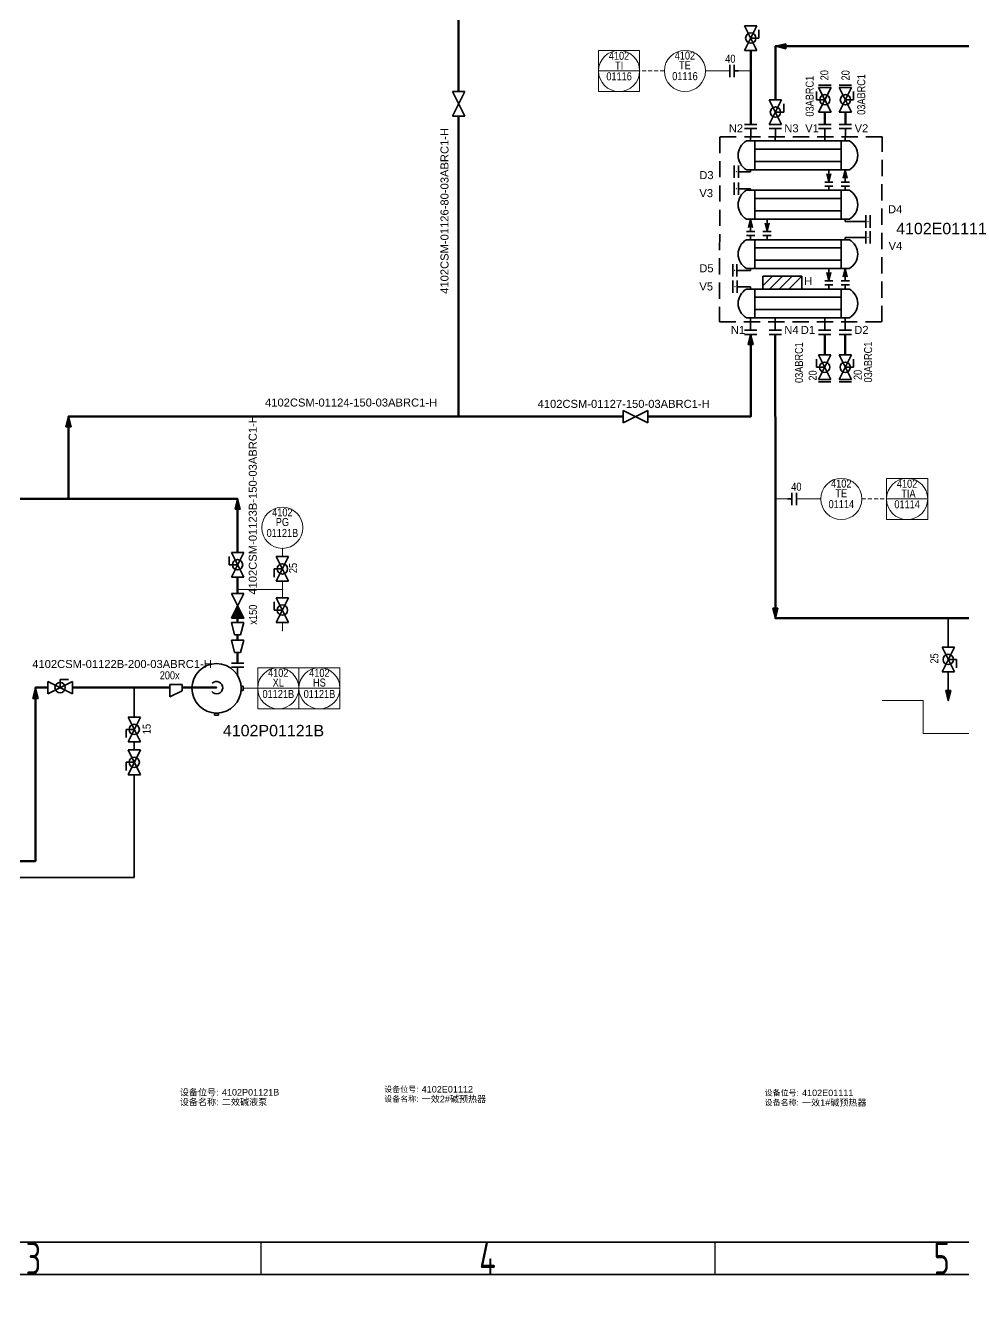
# Model space of a CAD drawing. Extents: x 757 to 8510, y -6585 to 527.
# Drawn here: x 3755.7 to 4045.1, y -882.7 to -486.3 of the extents above; entities that cross this region are included whole.
import ezdxf
from ezdxf.enums import TextEntityAlignment as Align

# ---------------------------------------------------------------- set-up
doc = ezdxf.new("R2010")
doc.units = 0
doc.header["$MEASUREMENT"] = 0
doc.linetypes.add('DASHED', pattern=[0.75, 0.5, -0.25])
doc.linetypes.add('ELECTRIC', pattern=[0.1875, 0.125, -0.0625])
doc.layers.get('0').update_dxf_attribs({"linetype": 'CONTINUOUS'})
for name, color, linetype in [('10', 7, 'CONTINUOUS'), ('11', 7, 'CONTINUOUS'), ('12', 7, 'CONTINUOUS'), ('ConsistencyChecks', 7, 'CONTINUOUS'), ('Default', 6, 'CONTINUOUS'), ('Notes', 7, 'CONTINUOUS'), ('PUB_TITLE', 1, 'CONTINUOUS'), ('云线-1A', 6, 'CONTINUOUS'), ('图框', 92, 'CONTINUOUS')]:
    doc.layers.add(name, color=color, linetype=linetype)
doc.styles.add('Arial', font='arial.ttf')
doc.styles.add('Arial Narrow', font='ARIALN.TTF')
doc.styles.add('CD-Title Block', font='gbenor.shx', dxfattribs={"width": 0.8, "bigfont": 'gbcbig.shx'})
doc.styles.add('txt.shx', font='arial.ttf')

# ---------------------------------------------------------------- blocks, each defined once
blk = doc.blocks.new('HORIZ CENTRIFUGAL PUMP', base_point=(96.52000000000001, 116.84))
at = {"color": 0, "linetype": 'ByBlock', "lineweight": -2}
blk.add_circle((96.52000000000001, 116.84), 7.619999999999999, dxfattribs=at)
blk = doc.blocks.new('INSTRUMENT CONNECTOR')
at = {"color": 0, "linetype": 'ByBlock', "lineweight": -2}
for p, q in [((0, 0.635), (0.635, 0.635)), ((0, -0.635), (0, 0.635)), ((0.635, 0.635), (0.635, -0.635)), ((0.635, -0.635), (0, -0.635))]:
    blk.add_line(p, q, dxfattribs=at)
blk = doc.blocks.new('CHENGDA-FLANGED NOZZLE CONNECT TO TT')
at = {"color": 0, "linetype": 'ByBlock', "lineweight": -2}
for p, q in [((0, 0), (2.54, 0)), ((2.54, 0), (2.54, 1.905)), ((2.54, 1.905), (2.54, -1.904999999999999)), ((3.81, 1.905), (3.81, -1.904999999999999))]:
    blk.add_line(p, q, dxfattribs=at)
blk = doc.blocks.new('FLANGED NOZZLE-INTERNAL')
at = {"color": 0, "linetype": 'ByBlock', "lineweight": -2}
blk.add_arc((0, 0), 1.905000000067194, 45.51041666666666, 321.6704638888889, dxfattribs=at)
blk = doc.blocks.new('DISCR FIELD MOUNTED PT')
at = {"color": 0, "linetype": 'ByBlock', "lineweight": -2}
blk.add_circle((0, 0), 6.3500000146973, dxfattribs=at)
blk = doc.blocks.new('CHENGDA-DCS FUNC ACCESS IN PRIME LOC FOR PUMP', base_point=(1.269999999999993, 1.269999999999993))
at = {"color": 0, "linetype": 'ByBlock', "lineweight": -2}
for p, q in [((-5.08, 7.619999999999999), (7.619999999999999, 7.62)), ((-5.08, -5.08), (-5.08, 7.619999999999999)), ((7.619999999999999, 7.62), (7.62, -5.079999999999999)), ((-5.079999999999999, 1.27), (7.62, 1.27)), ((7.62, -5.08), (-5.080000000000001, -5.08))]:
    blk.add_line(p, q, dxfattribs=at)
blk.add_circle((1.27, 1.27), 6.35, dxfattribs=at)
blk = doc.blocks.new('CHECK VALVE')
at = {"linetype": 'ByBlock', "lineweight": -2}
blk.add_hatch(color=0, dxfattribs=at).paths.add_polyline_path([(-3.81, 1.904999999999999), (-3.81, -1.905), (-1.77635683940025e-15, 2.220446049250313e-16)])
at = {"color": 0, "linetype": 'ByBlock', "lineweight": -2}
for p, q in [((3.81, 1.904999999999999), (-3.809999999999999, -1.904999999999997)), ((-3.81, 1.905), (3.81, -1.905)), ((-3.81, -1.905), (-3.81, 1.904999999999999)), ((3.81, -1.905), (3.81, 1.904999999999999))]:
    blk.add_line(p, q, dxfattribs=at)
blk.add_lwpolyline([(-3.81, 1.904999999999999), (-3.81, -1.905), (-1.77635683940025e-15, 2.220446049250313e-16)], close=True, dxfattribs=at)
blk = doc.blocks.new('CONCENTRIC')
at = {"color": 0, "linetype": 'ByBlock', "lineweight": -2}
for p, q in [((-1.905, -1.905), (-1.905, 1.904999999999999)), ((-1.905, 1.905), (1.905, 0.9529999999999998)), ((1.905, 0.953), (1.905, -0.9520000000000001)), ((1.905, -0.9520000000000001), (-1.905, -1.905))]:
    blk.add_line(p, q, dxfattribs=at)
blk = doc.blocks.new('FLANGE BLIND WITHOUT TAP', base_point=(0.3056040680141092, 0))
at = {"color": 0, "linetype": 'ByBlock', "lineweight": -2}
blk.add_line((0.635, -1.905), (0.635, 1.904999999999999), dxfattribs=at)
blk = doc.blocks.new('ECCENTRIC')
at = {"color": 0, "linetype": 'ByBlock', "lineweight": -2}
for p, q in [((1.905, 0.953), (-1.904999999999999, 0.953)), ((-1.905, 0.953), (-1.905, -2.856999999999999)), ((1.905, -0.953), (1.905, 0.953)), ((-1.905, -2.857), (1.905, -0.9529999999999998))]:
    blk.add_line(p, q, dxfattribs=at)
blk = doc.blocks.new('GLOBE VALVE')
at = {"color": 0, "linetype": 'ByBlock', "lineweight": -2}
for p, q in [((-3.81, -1.905), (3.810000000000002, 1.905000000000001)), ((3.81, -1.905), (-3.809999999999999, 1.905)), ((-3.81, 1.905), (-3.81, -1.904999999999999)), ((3.81, 1.905000000000001), (3.81, -1.904999999999999))]:
    blk.add_line(p, q, dxfattribs=at)
blk = doc.blocks.new('DISCR FIELD MOUNTED TT')
at = {"color": 0, "linetype": 'ByBlock', "lineweight": -2}
blk.add_circle((0, 0), 6.3500000146973, dxfattribs=at)
blk = doc.blocks.new('CHENGDA-DCS FUNC ACCESS IN PRIME LOC~1', base_point=(1.269999999999993, 1.269999999999993))
at = {"color": 0, "linetype": 'ByBlock', "lineweight": -2}
for p, q in [((-5.08, 7.619999999999999), (7.619999999999999, 7.62)), ((-5.08, -5.08), (-5.08, 7.619999999999999)), ((7.619999999999999, 7.62), (7.62, -5.079999999999999)), ((-5.079999999999999, 1.27), (7.62, 1.27)), ((7.62, -5.08), (-5.080000000000001, -5.08))]:
    blk.add_line(p, q, dxfattribs=at)
blk.add_circle((1.27, 1.27), 6.35, dxfattribs=at)
blk = doc.blocks.new('FLANGE TO AP AND TT')
at = {"color": 0, "linetype": 'ByBlock', "lineweight": -2}
for p, q in [((0, 0), (-1.27, 0)), ((0, -1.905), (0, 1.904999999999999)), ((1.372081384930607, -1.885545114691282), (1.372081384930607, 1.924454885308717))]:
    blk.add_line(p, q, dxfattribs=at)
blk = doc.blocks.new('BALL VALVE')
at = {"color": 0, "linetype": 'ByBlock', "lineweight": -2}
for p, q in [((-3.81, 1.905), (-3.81, -1.904999999999999)), ((3.81, -1.905), (-3.81, 1.905)), ((-3.809999999999999, -1.905), (3.809999999999999, 1.905)), ((0, 0), (2.710505431213761e-17, 2.54)), ((2.710505431213761e-17, 2.54), (2.54, 2.54)), ((3.81, 1.905), (3.81, -1.904999999999999))]:
    blk.add_line(p, q, dxfattribs=at)
blk.add_circle((0, 0), 1.5875, dxfattribs=at)
blk = doc.blocks.new('A1图框_H')
at = {"layer": '图框', "linetype": 'Continuous'}
for p, q in [((-410.4989999999998, 0), (-410.4989999999998, -10)), ((-270.3320000000003, 0), (-270.3320000000003, -10))]:
    blk.add_line(p, q, dxfattribs=at)
blk.add_lwpolyline([(-831, 584.0000000000001), (10, 584.0000000000001), (10, -10), (-831, -10)], close=True, dxfattribs=at)
at = {"layer": '图框', "linetype": 'Continuous', "const_width": 0.5}
blk.add_lwpolyline([(-806, 574.0000000000001), (0, 574.0000000000001), (0, 0), (-806, 0)], close=True, dxfattribs=at)
at = {"layer": '图框', "linetype": 'Continuous', "style": 'CD-Title Block', "width": 0.8}
for s, p in [('3', (-480.6660000000002, -5)), ('4', (-340.4989999999998, -5)), ('5', (-200.3320000000003, -5))]:
    blk.add_text(s, height=10, dxfattribs=at).set_placement(p, align=Align.MIDDLE)

msp = doc.modelspace()

# ---------------------------------------------------------------- hatches: boundary and pattern name
at = {"layer": '11', "linetype": 'ByBlock'}
for points in [[(3987.109999999996, -492.6199999999956), (3990.268527621972, -493.3998847162356), (3990.268527621972, -491.8197363273423)], [(3979.439999999997, -581.5195073523994), (3978.660115283758, -584.6780349743758), (3980.240263672651, -584.6780349743754)], [(3768.899448422419, -606.9199999999953), (3768.119563706179, -610.0785276219715), (3769.699712095072, -610.0785276219715)], [(3821.097133003951, -632.3199999999943), (3820.31724828771, -635.4785276219704), (3821.897396676603, -635.4785276219704)], [(3987.109999999996, -669.1499999999944), (3987.889884716236, -665.991472378018), (3986.309736327343, -665.9914723780184)], [(3758.729999999995, -690.7399999999884), (3757.950115283755, -693.8985276219646), (3759.530263672648, -693.8985276219646)], [(4040.449999999996, -694.5499999999952), (4041.229884716236, -691.391472378019), (4039.649736327344, -691.3914723780192)]]:
    msp.add_hatch(color=7, dxfattribs=at).paths.add_polyline_path(points)

# ---------------------------------------------------------------- linework, layer by layer
at = {"layer": '10', "color": 16, "linetype": 'DASHED', "lineweight": 35, "ltscale": 10, "true_color": 0x800000}
for p, q in [((3969.920303883115, -520.5600010629846), (3969.870303883115, -577.7099999999955)), ((4020.004259295719, -520.5600010629846), (3969.920303883115, -520.5600010629846)), ((4019.954259295719, -577.7099999999955), (4020.004259295719, -520.5600010629846)), ((3969.870303883115, -577.7099999999955), (4019.954259295719, -577.7099999999955))]:
    msp.add_line(p, q, dxfattribs=at)
at = {"layer": '10', "color": 16, "linetype": 'Continuous', "lineweight": 35, "true_color": 0x800000}
for p, q in [((3975.70578306403, -529.4285033634558), (3975.70578306403, -533.2385033634557)), ((3979.439683788919, -530.6748662949367), (3979.439683788919, -531.3335033634557)), ((3975.699612947256, -538.5181158264747), (3975.699612947252, -534.7081158264748)), ((3979.439683788919, -531.3335033634557), (3975.70578306403, -531.3335033634557)), ((3979.425280160891, -536.6131158264707), (3975.699612947254, -536.6131158264748)), ((3979.425280160891, -537.0023898179338), (3979.425280160891, -536.6131158264707)), ((4008.675464422419, -545.9571539467645), (4008.675464422419, -546.6974454402418)), ((4008.675464422419, -546.6974454402418), (4015.022604499038, -546.6974454402384)), ((4015.022604499038, -544.7924454402385), (4015.02260449904, -548.6024454402386)), ((4015.009522170447, -553.5123772994739), (4015.009522170446, -549.7023772994739)), ((4008.650391740834, -551.6073772994746), (4015.009522170447, -551.6073772994739)), ((4008.650391740834, -552.3092401489898), (4008.650391740834, -551.6073772994746)), ((3975.198576335399, -559.9068597437381), (3975.198576335401, -563.7168597437383)), ((3979.45052094752, -561.8118597437369), (3975.198576335399, -561.8118597437383)), ((3979.45052094752, -561.2189377520804), (3979.45052094752, -561.8118597437369)), ((3975.27222069925, -568.7382515922768), (3975.272220699248, -564.9282515922769)), ((3979.442562272716, -566.8332515922739), (3975.27222069925, -566.8332515922768)), ((3979.442562272716, -567.5562182664542), (3979.442562272716, -566.8332515922739))]:
    msp.add_line(p, q, dxfattribs=at)
at = {"layer": '10', "color": 7, "linetype": 'Continuous', "lineweight": 35}
for p, q in [((3983.249999999995, -566.5476505082115), (3986.240624061546, -563.5499999999965)), ((3983.249999999995, -563.5499999999965), (3983.249999999995, -567.5499999999965)), ((3995.249999999995, -563.5499999999965), (3983.249999999995, -563.5499999999965)), ((3985.249999999995, -567.5499999999965), (3989.240624061546, -563.5499999999965)), ((3988.249999999995, -567.5499999999965), (3992.244997155009, -563.5499999999965)), ((3991.249897918761, -567.5499999999965), (3995.249999999995, -563.5499999999965)), ((3995.249999999997, -567.5499999999965), (3995.249999999995, -563.5499999999965)), ((3983.249999999995, -567.5499999999965), (3995.249999999997, -567.5499999999965))]:
    msp.add_line(p, q, dxfattribs=at)
at = {"layer": '11', "color": 7, "linetype": 'Continuous', "lineweight": 35}
for p, q in [((3990.268527621972, -491.8197363273423), (3987.109999999996, -492.6199999999956)), ((3987.109999999996, -492.6199999999956), (3990.268527621972, -493.3998847162356)), ((3990.268527621972, -493.3998847162356), (3990.268527621972, -491.8197363273423)), ((3979.439999999997, -581.5195073523994), (3978.660115283758, -584.6780349743758)), ((3980.240263672651, -584.6780349743756), (3979.439999999997, -581.5195073523994)), ((3978.660115283758, -584.6780349743758), (3980.240263672651, -584.6780349743754)), ((3768.899448422419, -606.9199999999953), (3768.119563706179, -610.0785276219715)), ((3768.119563706179, -610.0785276219715), (3769.699712095072, -610.0785276219715)), ((3769.699712095072, -610.0785276219715), (3768.899448422419, -606.9199999999953)), ((3821.097133003951, -632.3199999999943), (3820.31724828771, -635.4785276219704)), ((3821.897396676603, -635.4785276219704), (3821.09713300395, -632.3199999999943)), ((3820.31724828771, -635.4785276219704), (3821.897396676603, -635.4785276219704)), ((3986.309736327343, -665.9914723780184), (3987.109999999996, -669.1499999999942)), ((3987.889884716236, -665.991472378018), (3986.309736327343, -665.9914723780184)), ((3987.109999999996, -669.1499999999944), (3987.889884716236, -665.991472378018)), ((3758.729999999995, -690.7399999999884), (3757.950115283755, -693.8985276219646)), ((3759.530263672648, -693.8985276219646), (3758.729999999995, -690.7399999999884)), ((4039.649736327344, -691.3914723780192), (4040.449999999996, -694.5499999999952)), ((4041.229884716236, -691.391472378019), (4039.649736327344, -691.3914723780192)), ((4040.449999999996, -694.5499999999952), (4041.229884716236, -691.391472378019)), ((3757.950115283755, -693.8985276219646), (3759.530263672648, -693.8985276219646))]:
    msp.add_line(p, q, dxfattribs=at)
at = {"layer": '11', "color": 56, "linetype": 'Continuous', "lineweight": 35, "true_color": 0x808000}
for p, q in [((3789.209999999998, -717.4099999999967), (3789.209999999997, -749.1599999999967)), ((3789.209999999997, -749.1599999999953), (3701.469999999995, -749.1599999999953))]:
    msp.add_line(p, q, dxfattribs=at)
at = {"layer": '11', "color": 56, "linetype": 'Continuous', "lineweight": 70, "true_color": 0x808000}
for points in [[(3889.319999999997, -506.5899999999949), (3889.319999999997, -459.5995036400427)], [(3979.489999999995, -500.2399999999952), (3979.489999999995, -493.8899999999953)], [(4111.569999999995, -492.6199999999953), (3987.109999999996, -492.6199999999953), (3987.109999999994, -509.130493710582)], [(3979.489999999995, -516.7504926475915), (3979.489999999995, -500.2399999999952)], [(3889.319999999996, -606.9199999999953), (3889.319999999997, -514.209999999995)], [(4002.349999999995, -516.7504937105818), (4002.349999999997, -512.9399999999953)], [(4008.699999999995, -516.7504937105818), (4008.699999999995, -512.9399999999953)], [(3947.739999999995, -606.919999999996), (3979.489999999997, -606.919999999996), (3979.489999999998, -581.5199999999954)], [(3987.059999999997, -581.519507352398), (3987.109999999996, -632.3199999999954)], [(4002.299999999997, -581.519507352398), (4002.299999999994, -587.8700038923637)], [(4008.649999999997, -581.519507352398), (4008.649999999994, -587.8700038923637)], [(3768.889999999996, -632.3199999999943), (3768.889999999996, -626.6074650481364), (3768.899448422419, -626.6074650481364), (3768.899448422419, -606.9199999999953), (3889.319999999996, -606.9199999999951)], [(3889.319999999996, -606.9199999999951), (3940.119999999995, -606.919999999996)], [(3753.649999999996, -632.3199999999924), (3768.889999999996, -632.3199999999943)], [(3821.097133003951, -648.8299999999952), (3821.097133003951, -632.3199999999943), (3768.889999999996, -632.3199999999943)], [(3987.109999999996, -632.3199999999954), (3987.109999999996, -669.1499999999953), (4040.449999999995, -669.1499999999953)], [(3821.097133003953, -660.2599999999952), (3821.097133003951, -656.4499999999953)], [(3821.097133003955, -661.5299999999943), (3821.097133003953, -660.2599999999952)], [(3821.097133003952, -670.4316830660516), (3821.097133003955, -669.1500076263387)], [(4040.449999999995, -669.1499999999953), (4121.729999999996, -669.1499999999953)], [(3821.097133003952, -675.9197883383722), (3821.097133003953, -674.2416830660516)], [(3821.097133003953, -682.9505121909388), (3821.097133003953, -679.7297883383724)], [(3652.049999999995, -744.0799999999872), (3758.729999999995, -744.0799999999872), (3758.729999999995, -690.5530000462713), (3762.524027058122, -690.5530000462713)], [(3770.144027058122, -690.5530000462713), (3789.194027058123, -690.5530000462793)], [(3789.194027058123, -690.5530000462793), (3800.15377796391, -690.5530000462854)], [(3803.96377796391, -690.5530000462854), (3814.609999999995, -690.5530000462854)]]:
    msp.add_lwpolyline(points, dxfattribs=at)
at = {"layer": '11', "color": 7, "linetype": 'Continuous', "lineweight": 0}
for points in [[(3987.109999999996, -492.6199999999956), (3990.268527621972, -493.3998847162356), (3990.268527621972, -491.8197363273423)], [(3979.439999999997, -581.5195073523994), (3978.660115283758, -584.6780349743758), (3980.240263672651, -584.6780349743754)], [(3768.899448422419, -606.9199999999953), (3768.119563706179, -610.0785276219715), (3769.699712095072, -610.0785276219715)], [(3821.097133003951, -632.3199999999943), (3820.31724828771, -635.4785276219704), (3821.897396676603, -635.4785276219704)], [(3987.109999999996, -669.1499999999944), (3987.889884716236, -665.991472378018), (3986.309736327343, -665.9914723780184)], [(3758.729999999995, -690.7399999999884), (3757.950115283755, -693.8985276219646), (3759.530263672648, -693.8985276219646)], [(4040.449999999996, -694.5499999999952), (4041.229884716236, -691.391472378019), (4039.649736327344, -691.3914723780192)]]:
    msp.add_lwpolyline(points, close=True, dxfattribs=at)
at = {"layer": '11', "color": 56, "linetype": 'Continuous', "lineweight": 35, "true_color": 0x808000}
for points in [[(4040.449999999995, -669.1499999999953), (4040.449999999993, -678.0399999999995)], [(4040.449999999996, -685.6599999999994), (4040.449999999995, -694.5499999999954)], [(3789.194027058123, -690.5530000462793), (3789.194027058123, -695.0890349750052), (3789.209999999995, -695.0890349750052), (3789.209999999995, -699.630000000001)], [(3789.209999999998, -707.2499999999995), (3789.209999999997, -709.7899999999954)]]:
    msp.add_lwpolyline(points, dxfattribs=at)
at = {"layer": '11', "color": 7, "linetype": 'Continuous', "lineweight": 35}
for p in [(3979.489999999995, -500.2399999999952), (3889.319999999996, -606.9199999999953), (3987.109999999996, -632.3199999999954), (3821.097133003953, -660.2599999999952), (4040.449999999995, -669.1499999999953), (3789.194027058123, -690.5530000462793)]:
    msp.add_point(p, dxfattribs=at)
at = {"layer": '12', "color": 96, "linetype": 'ELECTRIC', "lineweight": 18, "ltscale": 10, "true_color": 0x008000}
for points in [[(3952.819996116034, -500.2399999999952), (3945.199999999995, -500.239999999995)], [(4013.77999994667, -632.3195352842181), (4021.399999999994, -632.3199999999952)]]:
    msp.add_lwpolyline(points, dxfattribs=at)
at = {"layer": '12', "color": 96, "linetype": 'Continuous', "lineweight": 18, "true_color": 0x008000}
for points in [[(3973.082763089558, -500.2397868615521), (3965.519999946673, -500.2395352842177)], [(3979.489999999995, -500.2399999999952), (3975.680000004917, -500.239873259331)], [(3987.109999999996, -632.3199999999954), (3990.919999999993, -632.3199999999954)], [(3993.517236916789, -632.3199999999954), (4001.079996116031, -632.3199999999954)], [(3834.929999999995, -650.0999999999972), (3834.929999999991, -647.5599999999959)], [(3834.929999999998, -657.7199999999987), (3834.929999999997, -660.2599999999952)], [(3834.929999999997, -660.2599999999952), (3821.097133003953, -660.2599999999952)], [(3834.929999999997, -660.2599999999952), (3834.929999999996, -662.7999999999954)], [(3834.929999999996, -670.4199999999955), (3834.929999999996, -672.9599999999953)]]:
    msp.add_lwpolyline(points, dxfattribs=at)
at = {"layer": '12', "color": 96, "linetype": 'ELECTRIC', "lineweight": 18, "true_color": 0x008000}
msp.add_lwpolyline([(3822.864999999995, -690.7577070485095), (3824.468737880286, -690.7577070485095), (3824.468737880286, -690.7397697811773), (3827.309999999996, -690.7397697811773)], dxfattribs=at)
at = {"layer": '12', "color": 7, "linetype": 'Continuous', "lineweight": 35}
msp.add_point((3834.929999999997, -660.2599999999952), dxfattribs=at)
at = {"layer": 'ConsistencyChecks', "color": 7, "linetype": 'Continuous', "lineweight": 9}
for p in [(3979.489999999995, -493.8899999999953), (3945.199999999995, -500.239999999995), (3952.819996116034, -500.2399999999952), (3965.519999946673, -500.2395352842177), (3973.082763089558, -500.2397868615521), (3975.680000004917, -500.239873259331), (3979.489999999995, -500.2399999999952), (3979.489999999995, -500.2399999999952), (3979.489999999995, -500.2399999999952), (3889.319999999997, -506.5899999999949), (4002.349999999994, -505.3199999999954), (4002.349999999994, -505.3199999999954), (4008.699999999996, -505.3199999999954), (4008.699999999996, -505.3199999999954), (3987.109999999994, -509.130493710582), (3889.319999999997, -514.209999999995), (4002.349999999997, -512.9399999999953), (4008.699999999995, -512.9399999999953), (3979.489999999995, -516.7504937105818), (3987.109999999995, -516.7504937105818), (3987.109999999993, -516.7504937105818), (4002.349999999995, -516.7504937105818), (4008.699999999995, -516.7504937105818), (3979.489999999995, -520.5600010629846), (3987.109999999996, -520.5600010629846), (4002.349999999996, -520.5600010629846), (4008.699999999995, -520.5600010629846), (3979.439683788919, -530.6748662949367), (3975.07078306403, -531.3335033634557), (3975.07078306403, -531.3335033634557), (3975.064612947254, -536.6131158264755), (3975.064612947254, -536.6131158264757), (3979.425280160891, -537.0023898179338), (4008.675464422419, -545.9571539467645), (4015.657604499038, -546.6974454402382), (4015.657604499038, -546.6974454402382), (4008.650391740834, -552.3092401489898), (4015.644522170446, -551.6073772994739), (4015.644522170446, -551.6073772994737), (3974.5635763354, -561.8118597437383), (3974.5635763354, -561.8118597437383), (3979.45052094752, -561.2189377520804), (3974.63722069925, -566.8332515922771), (3974.63722069925, -566.8332515922771), (3979.442562272716, -567.5562182664542), (3979.439999999996, -577.7099999999955), (3987.059999999996, -577.7099999999955), (4002.299999999996, -577.7099999999955), (4008.649999999996, -577.7099999999955), (3979.439999999997, -581.519507352398), (3987.059999999997, -581.519507352398), (4002.299999999997, -581.519507352398), (4008.649999999997, -581.519507352398), (4002.299999999994, -587.8700038923637), (4008.649999999994, -587.8700038923637), (4002.299999999998, -595.4900038923636), (4002.299999999997, -595.490003892362), (4008.649999999998, -595.4900038923636), (4008.649999999999, -595.4900038923631), (3889.319999999996, -606.9199999999953), (3889.319999999996, -606.9199999999953), (3889.319999999996, -606.9199999999953), (3906.464999999995, -606.9199999999964), (3910.274999999994, -606.9199999999964), (3940.119999999995, -606.919999999996), (3947.739999999995, -606.919999999996), (3987.109999999996, -632.3199999999954), (3987.109999999996, -632.3199999999954), (3987.109999999996, -632.3199999999954), (3990.919999999993, -632.3199999999954), (3993.517236916789, -632.3199999999954), (4001.079996116031, -632.3199999999954), (4013.77999994667, -632.3195352842181), (4021.399999999994, -632.3199999999952), (3821.09713300395, -648.8299999999954), (3834.929999999991, -647.5599999999959), (3834.929999999995, -650.0999999999972), (3821.097133003951, -656.4499999999953), (3834.929999999998, -657.7199999999973), (3821.097133003953, -660.2599999999952), (3821.097133003953, -660.2599999999952), (3821.097133003953, -660.2599999999952), (3821.097133003955, -661.5299999999943), (3834.929999999997, -660.2599999999952), (3834.929999999997, -660.2599999999952), (3834.929999999997, -660.2599999999952), (3834.929999999996, -662.7999999999954), (3821.097133003955, -669.1500076263387), (4040.449999999995, -669.1499999999953), (4040.449999999995, -669.1499999999953), (4040.449999999995, -669.1499999999953), (3821.097133003952, -670.4316830660516), (3834.929999999996, -670.4199999999955), (3821.097133003953, -674.2416830660516), (3821.097133003952, -675.9197883383722), (3821.097133003953, -679.7297883383724), (4040.449999999993, -678.0399999999995), (3821.097133003953, -682.9505121909388), (4040.449999999996, -685.6599999999994), (3821.097133003954, -686.7600195433415), (3762.524027058122, -690.5530000462713), (3770.144027058122, -690.5530000462713), (3789.194027058123, -690.5530000462793), (3789.194027058123, -690.5530000462793), (3789.194027058123, -690.5530000462793), (3800.15377796391, -690.5530000462854), (3803.96377796391, -690.5530000462854), (3814.609999999995, -690.5530000462854), (3822.229999999995, -690.7577070485095), (3822.864999999995, -690.7577070485095), (3827.309999999996, -690.7397697811773), (3840.009999999995, -690.7397697811773), (3840.009999999996, -690.7397697811773), (3789.209999999995, -699.6299999999994), (3814.609999999996, -698.3777070485085), (3814.609999999997, -699.0127070485082), (3789.209999999998, -707.2499999999995), (3789.209999999997, -709.7899999999954), (3789.21, -717.4099999999953)]:
    msp.add_point(p, dxfattribs=at)
at = {"layer": 'ConsistencyChecks', "color": 5, "linetype": 'Continuous', "lineweight": 9}
for p in [(3834.929999999996, -672.9599999999953), (3814.609999999995, -690.5530000462854), (4040.449999999995, -694.5499999999954)]:
    msp.add_point(p, dxfattribs=at)
at = {"layer": 'Default', "color": 7, "linetype": 'Continuous', "lineweight": 35}
for p, q in [((4008.014999999995, -533.3087602440444), (4008.649999999995, -530.7687602440444)), ((4008.649999999995, -531.4037602440444), (4008.649999999995, -530.7687602440444)), ((4008.649999999995, -530.7687602440444), (4009.284999999995, -533.3087602440444)), ((4002.934999999994, -531.9412397559458), (4003.569999999995, -532.5762397559456)), ((4003.569999999995, -534.4812397559458), (4002.934999999994, -531.9412397559458)), ((4003.569999999995, -533.8462397559456), (4003.146666666661, -532.1529064226124)), ((4003.569999999995, -533.2112397559458), (4003.358333333327, -532.364573089279)), ((4003.569999999995, -532.5762397559456), (4004.204999999994, -531.9412397559456)), ((4004.204999999995, -531.9412397559458), (4003.569999999995, -534.4812397559458)), ((4003.993333333327, -532.1529064226124), (4003.569999999995, -533.8462397559456)), ((4003.781666666661, -532.364573089279), (4003.569999999995, -533.2112397559458)), ((4003.569999999995, -532.5762397559456), (4003.569999999995, -533.2112397559456)), ((4003.569999999995, -533.2112397559458), (4003.569999999995, -533.8462397559458)), ((4003.569999999995, -533.8462397559456), (4003.569999999995, -534.4812397559458)), ((4008.649999999995, -532.6737602440444), (4008.014999999995, -533.3087602440444)), ((4008.226666666662, -533.0970935773778), (4008.649999999995, -531.4037602440444)), ((4008.438333333329, -532.885426910711), (4008.649999999995, -532.0387602440444)), ((4008.649999999995, -532.0387602440444), (4008.649999999995, -531.4037602440444)), ((4008.649999999995, -531.4037602440444), (4009.073333333329, -533.0970935773778)), ((4008.649999999995, -532.6737602440444), (4008.649999999995, -532.0387602440444)), ((4008.649999999995, -532.0387602440444), (4008.861666666663, -532.885426910711)), ((4009.284999999995, -533.3087602440444), (4008.649999999995, -532.6737602440444)), ((3978.804999999995, -548.5487602440428), (3979.439999999995, -546.0087602440428)), ((3979.016666666661, -548.3370935773762), (3979.439999999994, -546.6437602440428)), ((3979.439999999995, -546.6437602440428), (3979.439999999995, -546.0087602440428)), ((3979.439999999995, -546.0087602440428), (3980.074999999994, -548.5487602440428)), ((3979.439999999995, -547.2787602440428), (3979.439999999995, -546.6437602440428)), ((3979.439999999995, -546.6437602440428), (3979.863333333328, -548.3370935773762)), ((3979.439999999995, -547.9137602440428), (3978.804999999995, -548.5487602440428)), ((3979.228333333328, -548.1254269107094), (3979.439999999995, -547.2787602440428)), ((3979.439999999995, -547.9137602440428), (3979.439999999995, -547.2787602440428)), ((3979.439999999995, -547.2787602440428), (3979.651666666662, -548.1254269107094)), ((3980.074999999994, -548.5487602440428), (3979.439999999995, -547.9137602440428)), ((3983.884999999993, -547.1812397559461), (3984.519999999994, -547.8162397559461)), ((3984.519999999994, -549.721239755946), (3983.884999999993, -547.1812397559461)), ((3984.519999999994, -549.086239755946), (3984.096666666661, -547.3929064226127)), ((3984.519999999994, -548.4512397559461), (3984.308333333327, -547.6045730892795)), ((3984.519999999994, -547.8162397559461), (3985.154999999994, -547.1812397559461)), ((3985.154999999994, -547.1812397559461), (3984.519999999994, -549.721239755946)), ((3984.943333333328, -547.3929064226127), (3984.519999999994, -549.086239755946)), ((3984.731666666662, -547.6045730892795), (3984.519999999994, -548.4512397559461)), ((3984.519999999994, -547.8162397559461), (3984.519999999994, -548.4512397559461)), ((3984.519999999994, -548.4512397559461), (3984.519999999994, -549.086239755946)), ((3984.519999999994, -549.086239755946), (3984.519999999994, -549.721239755946)), ((4002.934999999994, -562.4212397559447), (4003.569999999995, -563.0562397559447)), ((4003.569999999995, -564.9612397559447), (4002.934999999994, -562.4212397559447)), ((4003.569999999995, -564.3262397559447), (4003.146666666661, -562.6329064226113)), ((4003.569999999995, -563.6912397559447), (4003.358333333327, -562.8445730892781)), ((4003.569999999995, -563.0562397559447), (4004.204999999994, -562.4212397559447)), ((4004.204999999995, -562.4212397559447), (4003.569999999995, -564.9612397559447)), ((4003.993333333327, -562.6329064226113), (4003.569999999995, -564.3262397559447)), ((4003.781666666661, -562.8445730892781), (4003.569999999995, -563.6912397559447)), ((4008.014999999995, -563.7887602440433), (4008.649999999995, -561.2487602440433)), ((4008.226666666662, -563.5770935773767), (4008.649999999995, -561.8837602440435)), ((4008.438333333329, -563.3654269107101), (4008.649999999995, -562.5187602440433)), ((4008.649999999995, -561.8837602440435), (4008.649999999995, -561.2487602440433)), ((4008.649999999995, -561.2487602440433), (4009.284999999995, -563.7887602440433)), ((4008.649999999995, -562.5187602440433), (4008.649999999995, -561.8837602440433)), ((4008.649999999995, -561.8837602440435), (4009.073333333329, -563.5770935773767)), ((4008.649999999995, -563.1537602440435), (4008.649999999995, -562.5187602440433)), ((4008.649999999995, -562.5187602440433), (4008.861666666663, -563.3654269107101)), ((4003.569999999995, -563.0562397559447), (4003.569999999995, -563.6912397559447)), ((4003.569999999995, -563.6912397559447), (4003.569999999995, -564.3262397559447)), ((4003.569999999995, -564.3262397559447), (4003.569999999995, -564.9612397559447)), ((4008.649999999995, -563.1537602440435), (4008.014999999995, -563.7887602440433)), ((4009.284999999995, -563.7887602440433), (4008.649999999995, -563.1537602440433))]:
    msp.add_line(p, q, dxfattribs=at)
at = {"layer": 'Notes', "color": 7, "linetype": 'Continuous', "lineweight": 35}
for p, q in [((3980.709999999996, -521.8299999999954), (3978.169999999995, -521.8299999999954)), ((3979.439999999996, -520.5599999999954), (3979.439999999996, -521.8299999999954)), ((3987.059999999995, -520.5599999999954), (3987.059999999995, -521.8299999999954)), ((4002.299999999996, -520.5599999999954), (4002.299999999996, -521.8299999999954)), ((4007.379999999996, -521.8299999999954), (4009.919999999995, -521.8299999999954)), ((4008.649999999995, -520.5599999999954), (4008.649999999995, -521.8299999999954)), ((3980.709999999996, -524.3699999999953), (4007.379999999996, -524.3699999999953)), ((3980.709999999996, -530.7199999999955), (3978.169999999995, -530.7199999999955)), ((3980.709999999996, -528.1799999999953), (4007.379999999996, -528.1799999999953)), ((4003.569999999995, -530.7199999999955), (4003.569999999995, -534.5299999999954)), ((4007.379999999996, -530.7199999999955), (4009.919999999995, -530.7199999999955)), ((4008.649999999995, -534.5299999999954), (4008.649999999995, -530.7199999999955)), ((4002.299999999996, -534.5299999999954), (4004.839999999995, -534.5299999999954)), ((4007.379999999996, -534.5299999999954), (4009.919999999995, -534.5299999999954)), ((3978.169999999995, -537.0699999999954), (3980.709999999994, -537.0699999999954)), ((4002.299999999996, -535.7999999999954), (4004.839999999995, -535.7999999999954)), ((4003.569999999995, -535.7999999999954), (4003.569999999995, -537.0699999999954)), ((4007.379999999996, -535.7999999999954), (4009.919999999995, -535.7999999999954)), ((4007.379999999996, -537.0699999999954), (4009.919999999995, -537.0699999999954)), ((4008.649999999995, -535.7999999999954), (4008.649999999995, -537.0699999999954)), ((3980.709999999996, -539.6099999999954), (4007.379999999996, -539.6099999999954)), ((3978.169999999995, -545.9599999999955), (3980.709999999996, -545.9599999999955)), ((3979.439999999996, -549.7699999999954), (3979.439999999996, -545.9599999999955)), ((3980.709999999996, -543.4199999999955), (4007.379999999996, -543.4199999999955)), ((3984.519999999995, -549.7699999999954), (3984.519999999995, -545.9599999999955)), ((4007.379999999996, -545.9599999999955), (4009.919999999995, -545.9599999999955)), ((3978.169999999995, -549.7699999999954), (3980.709999999996, -549.7699999999954)), ((3978.169999999995, -551.0399999999954), (3980.709999999996, -551.0399999999954)), ((3979.439999999996, -551.0399999999954), (3979.439999999996, -552.3099999999954)), ((3983.249999999995, -549.7699999999954), (3985.789999999996, -549.7699999999954)), ((3983.249999999995, -551.0399999999954), (3985.789999999996, -551.0399999999954)), ((3984.519999999995, -551.0399999999954), (3984.519999999995, -552.3099999999954)), ((3978.169999999995, -552.3099999999954), (3980.709999999996, -552.3099999999954)), ((3980.709999999996, -554.8499999999954), (4007.379999999996, -554.8499999999954)), ((4007.379999999994, -552.3099999999954), (4009.919999999995, -552.3099999999954)), ((3980.709999999996, -558.6599999999953), (4007.379999999996, -558.6599999999953)), ((3978.169999999995, -561.1999999999955), (3980.709999999996, -561.1999999999955)), ((4003.569999999995, -561.1999999999955), (4003.569999999995, -565.0099999999954)), ((4007.379999999996, -561.1999999999955), (4009.919999999995, -561.1999999999955)), ((4008.649999999995, -565.0099999999954), (4008.649999999995, -561.1999999999953)), ((4002.299999999996, -565.0099999999954), (4004.839999999995, -565.0099999999954)), ((4002.299999999996, -566.2799999999954), (4004.839999999995, -566.2799999999954)), ((4003.569999999995, -566.2799999999954), (4003.569999999995, -567.5499999999954)), ((4007.379999999996, -565.0099999999954), (4009.919999999995, -565.0099999999954)), ((4007.379999999996, -566.2799999999954), (4009.919999999995, -566.2799999999954)), ((4008.649999999995, -566.2799999999954), (4008.649999999995, -567.5499999999954)), ((3978.169999999995, -567.5499999999954), (3980.709999999994, -567.5499999999954)), ((3980.709999999996, -570.0899999999954), (4007.379999999996, -570.0899999999954)), ((4007.379999999996, -567.5499999999954), (4009.919999999995, -567.5499999999954)), ((3980.709999999996, -573.8999999999955), (4007.379999999996, -573.8999999999955)), ((3978.169999999995, -576.4399999999955), (3980.709999999996, -576.4399999999955)), ((3979.439999999996, -577.7099999999955), (3979.439999999996, -576.4399999999955)), ((3987.059999999995, -577.7099999999955), (3987.059999999995, -576.4399999999955)), ((4002.299999999996, -577.7099999999955), (4002.299999999996, -576.4399999999955)), ((4007.379999999996, -576.4399999999955), (4009.919999999995, -576.4399999999955)), ((4008.649999999995, -577.7099999999955), (4008.649999999995, -576.4399999999955))]:
    msp.add_line(p, q, dxfattribs=at)
at = {"layer": 'Notes', "color": 7, "linetype": 'Continuous', "lineweight": 0}
for p, q in [((4032.702999999994, -694.5499999999988), (4020.002999999994, -694.5499999999988)), ((4032.702999999994, -704.7099999999989), (4032.702999999994, -694.5499999999988)), ((4048.196999999996, -704.7099999999989), (4032.702999999994, -704.7099999999989))]:
    msp.add_line(p, q, dxfattribs=at)
at = {"layer": 'Notes', "color": 7, "linetype": 'Continuous', "lineweight": 35}
for points in [[(3980.709999999995, -521.8299999999954), (4007.379999999996, -521.8299999999954), (4007.379999999996, -530.7199999999955), (3980.709999999995, -530.7199999999955)], [(3980.709999999994, -537.0699999999954), (4007.379999999994, -537.0699999999954), (4007.379999999994, -545.9599999999955), (3980.709999999994, -545.9599999999955)], [(3980.709999999994, -552.3099999999954), (4007.379999999994, -552.3099999999954), (4007.379999999994, -561.1999999999953), (3980.709999999994, -561.1999999999953)], [(3980.709999999994, -567.5499999999954), (4007.379999999994, -567.5499999999954), (4007.379999999994, -576.4399999999955), (3980.709999999994, -576.4399999999955)]]:
    msp.add_lwpolyline(points, close=True, dxfattribs=at)
for centre, radius, start, end in [((3980.709999999996, -526.2749999999955), 5.119533670169576, 119.7448812969366, 240.2551187030634), ((4007.379999999996, -526.2749999999955), 5.11953367016952, 299.7448812969366, 60.25511870306337), ((3980.709999999996, -541.5149999999953), 5.119533670169604, 119.7448812969366, 240.2551187030634), ((4007.379999999996, -541.5149999999953), 5.119533670169604, 299.7448812969366, 60.25511870306337), ((3980.709999999996, -556.7549999999953), 5.119533670169604, 119.7448812969366, 240.2551187030634), ((4007.379999999996, -556.7549999999953), 5.119533670169604, 299.7448812969366, 60.25511870306337), ((3980.709999999996, -571.9949999999953), 5.119533670169604, 119.7448812969366, 240.2551187030634), ((4007.379999999996, -571.9949999999953), 5.119533670169604, 299.7448812969366, 60.25511870306337)]:
    msp.add_arc(centre, radius, start, end, dxfattribs=at)
at = {"layer": 'PUB_TITLE', "color": 2}
msp.add_lwpolyline([(3407.75, -277.6500015145479), (4248.749999644113, -277.6500015145479), (4248.749999644113, -871.6500015145479), (3407.75, -871.6499999999997)], close=True, dxfattribs=at)
at = {"layer": '云线-1A', "color": 1, "lineweight": 35}
msp.add_line((7953.900000000001, -871.6499999999996), (1023.5, -871.6499999999996), dxfattribs=at)

# ---------------------------------------------------------------- block references
at = {"layer": '10', "color": 16, "linetype": 'Continuous', "lineweight": 35, "true_color": 0x800000, "xscale": -1}
for name, p, rotation in [('CHENGDA-FLANGED NOZZLE CONNECT TO TT', (3979.489999999995, -520.5600010629846), 269.9999999999941), ('CHENGDA-FLANGED NOZZLE CONNECT TO TT', (3987.109999999996, -520.5600010629846), 269.9999999999941), ('CHENGDA-FLANGED NOZZLE CONNECT TO TT', (4002.349999999996, -520.5600010629846), 269.9999999999941), ('CHENGDA-FLANGED NOZZLE CONNECT TO TT', (4008.699999999995, -520.5600010629846), 269.9999999999941), ('CHENGDA-FLANGED NOZZLE CONNECT TO TT', (3979.439999999996, -577.7099999999955), 90.00000000000593), ('CHENGDA-FLANGED NOZZLE CONNECT TO TT', (3987.059999999996, -577.7099999999955), 90.00000000000593), ('CHENGDA-FLANGED NOZZLE CONNECT TO TT', (4002.299999999996, -577.7099999999955), 90.00000000000593), ('CHENGDA-FLANGED NOZZLE CONNECT TO TT', (4008.649999999996, -577.7099999999955), 90.00000000000593), ('CHENGDA-FLANGED NOZZLE CONNECT TO TT', (3821.097133003954, -686.7600195433415), 269.9999999999941), ('INSTRUMENT CONNECTOR', (3822.229999999995, -690.7577070485095), 180), ('INSTRUMENT CONNECTOR', (3814.609999999996, -698.3777070485085), 90.00000000000593)]:
    msp.add_blockref(name, p, dxfattribs=dict(at, rotation=rotation))
at = {"layer": '10', "color": 16, "linetype": 'Continuous', "lineweight": 35, "true_color": 0x800000}
msp.add_blockref('HORIZ CENTRIFUGAL PUMP', (3814.609999999995, -690.7577070485083), dxfattribs=at)
at = {"layer": '10', "color": 16, "linetype": 'Continuous', "lineweight": 35, "true_color": 0x800000, "xscale": -1}
msp.add_blockref('FLANGED NOZZLE-INTERNAL', (3814.609999999995, -690.5530000462854), dxfattribs=at)
at = {"layer": '11', "color": 56, "linetype": 'Continuous', "lineweight": 35, "true_color": 0x808000, "xscale": -1}
for name, p, rotation in [('BALL VALVE', (3979.489999999995, -490.0799999999961), 269.9999999999941), ('FLANGE TO AP AND TT', (3974.41000000562, -500.2398310124422), 359.9980940406145), ('GLOBE VALVE', (3889.319999999997, -510.3999999999951), 269.9999999999941), ('FLANGE BLIND WITHOUT TAP', (4002.349999999994, -504.9906040680094), 269.9999999999941), ('FLANGE BLIND WITHOUT TAP', (4008.699999999996, -504.9906040680094), 269.9999999999941), ('BALL VALVE', (4008.699999999996, -509.129999999996), 269.9999999999941), ('BALL VALVE', (3987.109999999994, -512.9404937105828), 269.9999999999941), ('FLANGE BLIND WITHOUT TAP', (4015.973918102433, -551.6073772994737), 180), ('BALL VALVE', (4008.649999999995, -591.6800038923639), 269.9999999999941), ('FLANGE BLIND WITHOUT TAP', (4008.649999999999, -595.8193998243489), 90.00000000000593), ('GLOBE VALVE', (3943.929999999995, -606.919999999996), 180), ('FLANGE TO AP AND TT', (3992.189999999993, -632.3199999999954), 180), ('BALL VALVE', (3834.929999999996, -653.9099999999987), 90.00000000000593), ('BALL VALVE', (3789.209999999997, -703.4400000000012), 90.00000000000593), ('BALL VALVE', (3789.209999999998, -713.5999999999967), 90.00000000000593)]:
    msp.add_blockref(name, p, dxfattribs=dict(at, rotation=rotation))
at = {"layer": '11', "color": 56, "linetype": 'Continuous', "lineweight": 35, "true_color": 0x808000}
for name, p, rotation in [('BALL VALVE', (4002.349999999995, -509.129999999996), 90.00000000000594), ('FLANGE BLIND WITHOUT TAP', (3974.741387132045, -531.333503363456), 180.0000000000119), ('FLANGE BLIND WITHOUT TAP', (3974.234180403414, -561.8118597437388), 180.0000000000119), ('FLANGE BLIND WITHOUT TAP', (3974.307824767264, -566.8332515922775), 180.0000000000119), ('BALL VALVE', (4002.299999999993, -591.6800038923639), 90.00000000000594), ('FLANGE BLIND WITHOUT TAP', (4002.299999999998, -595.819399824348), 269.9999999999941), ('BALL VALVE', (3821.097133003951, -652.6399999999953), 90.00000000000594), ('CHECK VALVE', (3821.097133003955, -665.3399999999942), 90.00000000000594), ('BALL VALVE', (3834.929999999996, -666.6099999999956), 90.00000000000594), ('CONCENTRIC', (3821.097133003952, -672.3366830660516), 269.9999999999941), ('CONCENTRIC', (3821.097133003952, -677.8247883383724), 269.9999999999941), ('BALL VALVE', (4040.449999999995, -681.8500000000013), 269.9999999999941)]:
    msp.add_blockref(name, p, dxfattribs=dict(at, rotation=rotation))
at = {"layer": '11', "color": 56, "linetype": 'Continuous', "lineweight": 35, "true_color": 0x808000, "xscale": -1}
msp.add_blockref('FLANGE BLIND WITHOUT TAP', (3974.735217015269, -536.6131158264759), dxfattribs=at)
at = {"layer": '11', "color": 56, "linetype": 'Continuous', "lineweight": 35, "true_color": 0x808000}
for name, p in [('FLANGE BLIND WITHOUT TAP', (4015.987000431024, -546.6974454402382)), ('BALL VALVE', (3766.334027058122, -690.5530000462713)), ('ECCENTRIC', (3802.05877796391, -690.5530000462854))]:
    msp.add_blockref(name, p, dxfattribs=at)
at = {"layer": '12', "color": 96, "linetype": 'Continuous', "lineweight": 18, "true_color": 0x008000}
for name, p in [('CHENGDA-DCS FUNC ACCESS IN PRIME LOC~1', (3938.849999999995, -500.239999999995)), ('DISCR FIELD MOUNTED TT', (3959.169999999995, -500.2399999999952)), ('DISCR FIELD MOUNTED TT', (4007.429999999992, -632.3199999999954)), ('CHENGDA-DCS FUNC ACCESS IN PRIME LOC~1', (4027.749999999994, -632.3199999999952)), ('DISCR FIELD MOUNTED PT', (3834.929999999991, -641.2099997679704)), ('CHENGDA-DCS FUNC ACCESS IN PRIME LOC FOR PUMP', (3833.659999999995, -690.7397697811775)), ('CHENGDA-DCS FUNC ACCESS IN PRIME LOC FOR PUMP', (3846.359999999994, -690.7397697811775))]:
    msp.add_blockref(name, p, dxfattribs=at)
at = {"layer": '图框', "linetype": 'Continuous'}
msp.add_blockref('A1图框_H', (4238.75, -861.6499999999997), dxfattribs=at)

# ---------------------------------------------------------------- texts
at = {"layer": '10', "color": 7, "style": 'Arial'}
for s, height, p in [('N2', 2.469446, (3974.90496125308, -517.9298157281103)), ('N3', 2.469446, (3992.049961253077, -517.9298167910997)), ('V1', 2.469446, (3998.399961253076, -517.9298167910999)), ('V2', 2.469446, (4013.639961253079, -517.9298167910993)), ('D3', 2.469446, (3965.812183828277, -532.3819945218218)), ('V3', 2.469446, (3965.731658415235, -537.9439921718981)), ('D4', 2.469446, (4024.062404786672, -542.9184557515891)), ('4102E01111', 3.527779999999999, (4038.336182644046, -548.8684741167831)), ('V4', 2.469446, (4024.142930199716, -554.221650099234)), ('D5', 2.469446, (3965.812183828277, -561.1287534801934)), ('V5', 2.469446, (3965.731658415235, -566.7430673203912)), ('N1', 2.469446, (3975.539961253079, -580.1598157281096)), ('N4', 2.469446, (3992.049961253078, -580.159815728108)), ('D1', 2.469446, (3997.129961253078, -580.159815728108)), ('D2', 2.469446, (4013.63996125308, -580.1598157281076)), ('4102P01121B', 3.527779999999999, (3832.201088023063, -703.8100104719645))]:
    msp.add_text(s, height=height, dxfattribs=at).set_placement(p, align=Align.MIDDLE_CENTER)
at = {"layer": '10', "color": 7, "style": 'txt.shx'}
for s, height, p in [('设备位号:', 2, (3815.258240845222, -815.4297997863257)), ('设备位号:', 1.76389, (3876.922603039594, -814.4944385142885)), ('设备名称:', 1.76389, (3876.922603039594, -817.4944385142885)), ('设备位号:', 1.76389, (3994.308790300276, -815.5929570197966)), ('设备名称:', 2, (3815.258240845222, -818.4297997863257)), ('设备名称:', 1.76389, (3994.308790300276, -818.5929570197966))]:
    msp.add_text(s, height=height, dxfattribs=at).set_placement(p, align=Align.MIDDLE_RIGHT)
for s, p in [('4102P01121B', (3816.258240845222, -815.4297997863257)), ('4102E01112', (3877.922603039594, -814.5011570915244)), ('一效2#碱预热器', (3877.922603039594, -817.5011570915244)), ('4102E01111', (3995.308790300276, -815.5996755970323)), ('二效碱液泵', (3816.258240845222, -818.4297997863257)), ('一效1#碱预热器', (3995.308790300276, -818.5996755970323))]:
    msp.add_text(s, height=2, dxfattribs=at).set_placement(p, align=Align.MIDDLE_LEFT)
at = {"layer": '11', "color": 7, "style": 'Arial Narrow'}
for s, p in [('40', (3973.186681453501, -496.4654363048803)), ('40', (3993.56391836394, -628.5454363048793)), ('200x', (3800.153777963909, -686.7430000462791))]:
    msp.add_text(s, height=2.469446, dxfattribs=at).set_placement(p, align=Align.MIDDLE_CENTER)
at = {"layer": '11', "color": 7}
for s, rotation, style, p in [('03ABRC1', 90.00000000001555, 'Arial Narrow', (3998.901971739949, -508.0223615957295)), ('03ABRC1', 90.00000000006163, 'Arial Narrow', (4014.82194330419, -507.488147756007)), ('4102CSM-01126-80-03ABRC1-H', 90.00000000000011, 'Arial', (3886.199999999996, -543.4199999999933)), ('03ABRC1', 89.99999999990601, 'Arial Narrow', (4016.92987339096, -590.078337607945))]:
    msp.add_text(s, height=2.469446, rotation=rotation, dxfattribs=dict(at, style=style)).set_placement(p, align=Align.CENTER)
at = {"layer": '11', "color": 7, "style": 'Arial Narrow'}
for s, rotation, p in [('20', 90.00000000000594, (4002.209499022187, -501.5496497081442)), ('20', 90.00000000001747, (4008.729101737516, -501.5810248170915)), ('20', 90.00000000000594, (3998.602170449143, -594.2237964162339)), ('20', 89.99999999999409, (4012.493324782428, -594.0435744290626)), ('25', 90.00000000003573, (3838.220056470813, -653.6401380147759)), ('x150', 90.00000000003114, (3825.847219843305, -668.0147079230667)), ('25', 90.00000000003573, (4036.143553433528, -681.550494584817)), ('15', 90.00000000003573, (3793.055436304877, -703.3360816360564))]:
    msp.add_text(s, height=2.469446, rotation=rotation, dxfattribs=at).set_placement(p, align=Align.MIDDLE_CENTER)
at = {"layer": '11', "color": 7}
for s, rotation, style, p in [('03ABRC1', 89.99999999990698, 'Arial Narrow', (3993.124936024774, -590.2322014195084)), ('4102CSM-01123B-150-03ABRC1-H', 89.99999999999619, 'Arial', (3824.552564783301, -634.1517567785684))]:
    msp.add_text(s, height=2.469446, rotation=rotation, dxfattribs=dict(at, style=style)).set_placement(p, align=Align.TOP_CENTER)
at = {"layer": '11', "color": 7, "style": 'Arial'}
for s, p in [('4102CSM-01124-150-03ABRC1-H', (3856.134697516629, -603.7999999999938)), ('4102CSM-01127-150-03ABRC1-H', (3940.259336288208, -604.2083861204273)), ('4102CSM-01122B-200-03ABRC1-H', (3785.442712878184, -684.4864182557917))]:
    msp.add_text(s, height=2.469446, dxfattribs=at).set_placement(p, align=Align.CENTER)
at = {"layer": '12', "color": 7, "style": 'Arial Narrow'}
for s, p in [('4102 ', (3939.224520307596, -495.5500907370292)), ('4102 ', (3959.561441174053, -495.4794929895102)), ('TI ', (3939.263224841311, -498.5698483067788)), ('TE ', (3959.567484926204, -498.478466425538)), ('01116', (3938.849632182352, -501.8917902133439)), ('01116', (3959.178944571285, -501.8379867881627)), ('4102 ', (4007.821441174049, -627.5594929895105)), ('4102 ', (4028.124520307595, -627.6300907370291)), ('TE ', (4007.827484926201, -630.5584664255382)), ('TIA', (4028.16322484131, -630.649848306779)), ('01114', (4007.438944571281, -633.917986788163)), ('01114', (4027.74963218235, -633.9717902133441)), ('4102 ', (3835.321441174049, -636.4494927574856)), ('PG ', (3835.327484926201, -639.4484661935132)), ('01121B', (3834.938944571281, -642.8079865561381)), ('4102 ', (3834.051441174053, -685.9792627706925)), ('4102 ', (3846.751441174052, -685.9792627706925)), ('XL ', (3834.057484926205, -688.9782362067203)), ('HS ', (3846.757484926204, -688.9782362067203)), ('01121B', (3833.674372655024, -692.506027165249)), ('01121B', (3846.374372655023, -692.506027165249))]:
    msp.add_text(s, height=2.469446, dxfattribs=at).set_placement(p, align=Align.MIDDLE_CENTER)
at = {"layer": 'Default', "color": 7, "style": 'txt.shx'}
msp.add_text('H', height=2.469446, dxfattribs=at).set_placement((3995.949999999994, -565.1073433070478), align=Align.MIDDLE_LEFT)

doc.saveas('drawing.dxf')
